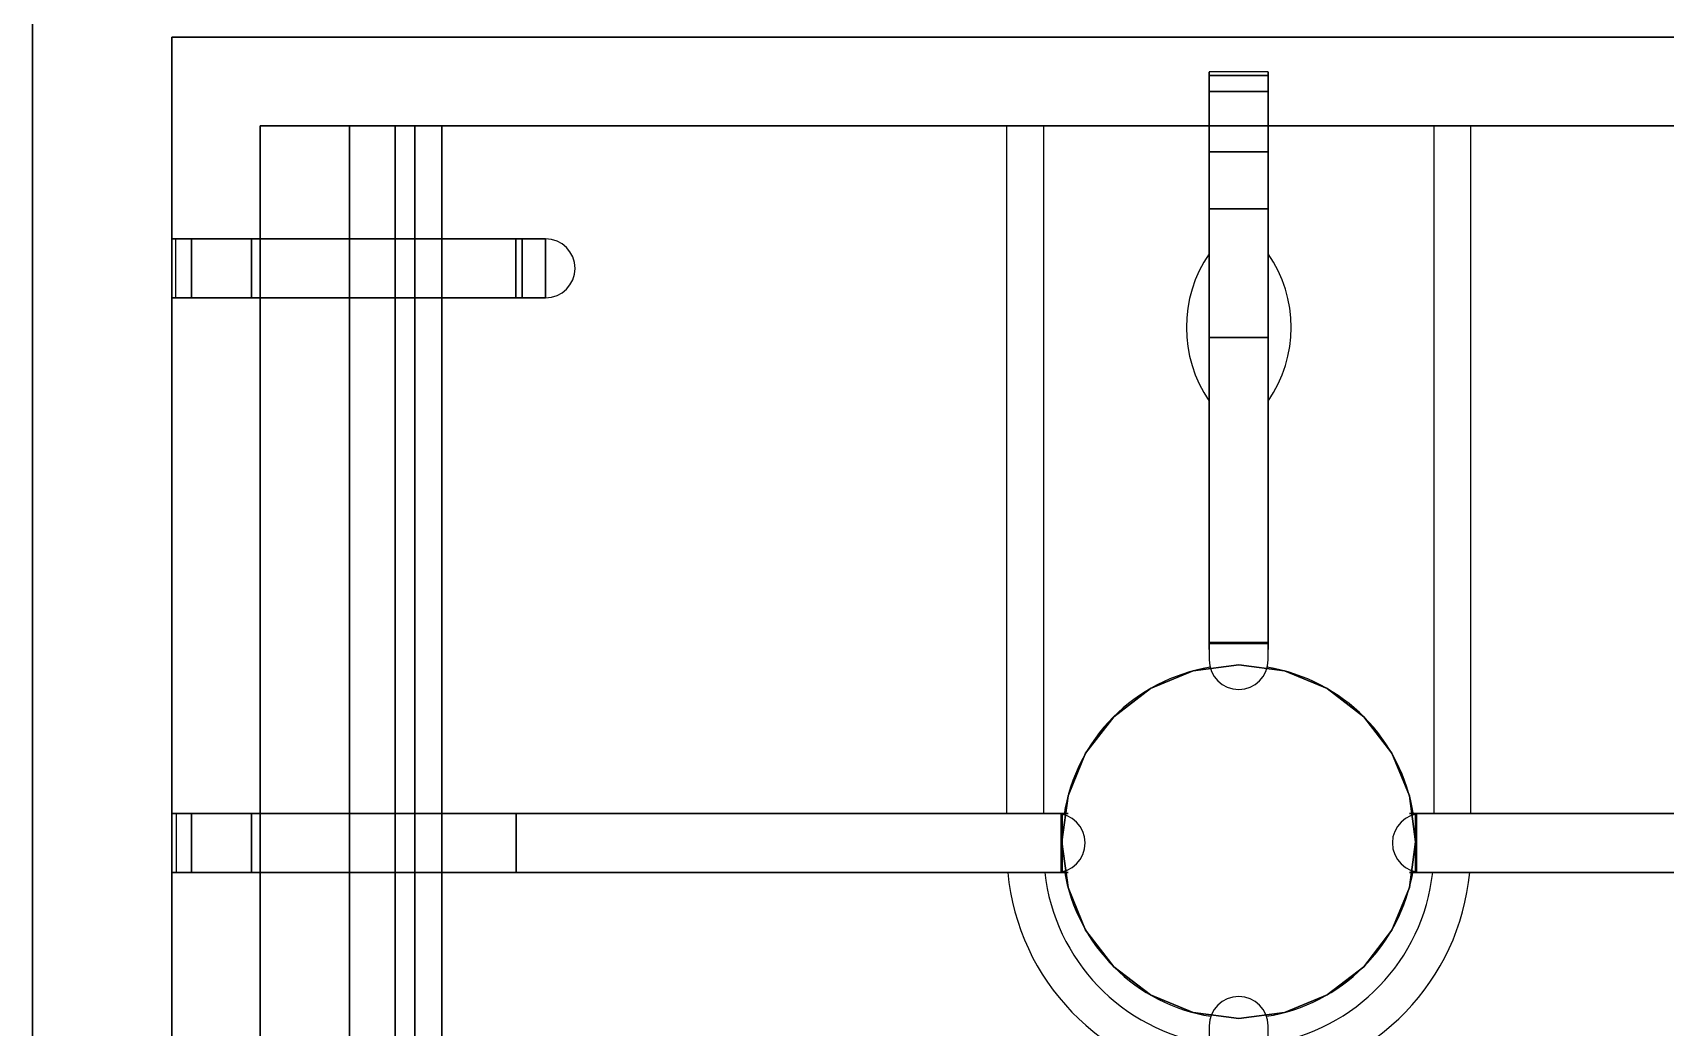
# Model space of a CAD drawing. Header units: millimetres. Extents: x -1 to 1223, y -741 to 23.
# Drawn here: x 0 to 277.1, y -533.6 to -364.8 of the extents above; entities that cross this region are included whole.
import ezdxf

# ---------------------------------------------------------------- set-up
doc = ezdxf.new("R2010")
doc.units = ezdxf.units.MM
for name, color, linetype in [('PQ_200_2D', 1, 'Continuous'), ('PQ_200_3D', 1, 'Continuous'), ('PQ_204_2D', 7, 'Continuous'), ('PQ_204_3D', 7, 'Continuous'), ('PQ_BRONZE_3D', 40, 'Continuous')]:
    doc.layers.add(name, color=color, linetype=linetype)

msp = doc.modelspace()

# ---------------------------------------------------------------- linework, layer by layer
at = {"layer": 'PQ_200_2D'}
msp.add_lwpolyline([(0, 0), (0, -730), (1200, -730), (1200, 0)], close=True, dxfattribs=at)
at = {"layer": 'PQ_200_3D'}
for points, invisible_edges in [([(0, -653.99, 812.4), (0, -727.47, 885.88), (0, -721.37, 900.61), (0, 0, 900.61)], 10), ([(0, 0, 900.61), (0, 0, 724.42), (0, -103.19, 724.42), (0, -653.99, 812.4)], 12), ([(0, -652.32, 662.24), (0, -653.99, 812.4), (0, -103.19, 724.42), (0, -652.22, 661.47)], 7), ([(0, -103.19, 649.81), (0, -652.22, 649.81), (0, -652.22, 661.47), (0, -103.19, 724.42)], 4)]:
    msp.add_3dface(points, dxfattribs=dict(at, invisible_edges=invisible_edges))
for points in [[(1200, -721.37, 900.61), (1200, 0, 900.61), (0, 0, 900.61), (0, -721.37, 900.61)], [(0, -103.19, 649.81), (1200, -103.19, 649.81), (1200, -652.22, 649.81), (0, -652.22, 649.81)]]:
    msp.add_3dface(points, dxfattribs=at)
at = {"layer": 'PQ_204_2D'}
for p, q in [((69.44, -399.85), (69.44, -380.64)), ((165.33, -497.35), (165.33, -380.64)), ((171.58, -380.64), (171.58, -497.35)), ((237.83, -380.64), (237.83, -497.35)), ((244.08, -497.35), (244.08, -380.64)), ((38.64, -409.85), (38.64, -497.35)), ((69.44, -497.35), (69.44, -409.85)), ((38.64, -507.35), (38.64, -594.85)), ((69.44, -594.85), (69.44, -507.35))]:
    msp.add_line(p, q, dxfattribs=at)
msp.add_lwpolyline([(23.64, -365.64), (23.64, -640), (385.77, -640), (385.77, -365.64)], close=True, dxfattribs=at)
for points in [[(199.7, -371.52), (199.7, -471.29, 1), (209.7, -471.29), (209.7, -371.52)], [(209.7, -634.12), (209.7, -533.4, 1), (199.7, -533.4), (199.7, -634.12)]]:
    msp.add_lwpolyline(points, format="xyb", close=True, dxfattribs=at)
for points in [[(199.7, -380.64), (38.64, -380.64), (38.64, -399.85)], [(370.77, -399.85), (370.77, -380.64), (209.7, -380.64)]]:
    msp.add_lwpolyline(points, dxfattribs=at)
for points in [[(23.64, -409.85), (87.05, -409.85, 1), (87.05, -399.85), (23.64, -399.85)], [(23.64, -507.35), (173.63, -507.35, 1), (173.63, -497.35), (23.64, -497.35)], [(385.77, -497.35), (235.78, -497.35, 1), (235.78, -507.35), (385.77, -507.35)]]:
    msp.add_lwpolyline(points, format="xyb", dxfattribs=at)
for centre, radius, start, end in [((217.8, -414.86), 21.99, 145.3641, 214.6359), ((191.61, -414.86), 21.99, 325.3641, 34.6359), ((204.7, -502.14), 30, 99.2908, 171.2076), ((204.7, -502.14), 30, 8.7924, 80.7092), ((204.7, -503.67), 39.38, 185.3598, 262.7046), ((204.7, -503.67), 33.13, 186.375, 261.3184), ((204.7, -502.14), 30, 189.5574, 260.9395), ((204.7, -502.14), 30, 279.0605, 350.4426), ((204.7, -503.67), 39.38, 277.2954, 354.6402), ((204.7, -503.67), 33.13, 278.6816, 353.625)]:
    msp.add_arc(centre, radius, start, end, dxfattribs=at)
at = {"layer": 'PQ_204_3D'}
for points, invisible_edges in [([(23.64, -365.64, 905.64), (38.64, -380.64, 905.64), (370.77, -380.64, 905.64), (385.77, -365.64, 905.64)], 5), ([(38.64, -625, 905.64), (38.64, -380.64, 905.64), (23.64, -365.64, 905.64), (23.64, -640, 905.64)], 10), ([(199.7, -371.53, 913.7), (199.7, -372.14, 905.64), (199.7, -394.74, 905.64), (199.7, -398.54, 911.54)], 8), ([(199.7, -398.54, 911.54), (199.7, -372.43, 921.73), (199.7, -371.53, 913.7)], 13), ([(199.7, -371.53, 913.7), (199.7, -372.43, 921.73), (209.7, -372.43, 921.73), (209.7, -371.53, 913.7)], 10), ([(209.7, -371.53, 913.7), (209.7, -372.14, 905.64), (199.7, -372.14, 905.64), (199.7, -371.53, 913.7)], 8), ([(199.7, -398.54, 911.54), (199.7, -403.67, 916.33), (199.7, -385.05, 934.21), (199.7, -372.43, 921.73)], 14), ([(199.7, -385.05, 934.21), (199.7, -374.83, 929.45), (199.7, -372.43, 921.73)], 12), ([(209.7, -374.83, 929.45), (209.7, -372.43, 921.73), (199.7, -372.43, 921.73), (199.7, -374.83, 929.45)], 2), ([(209.7, -372.43, 921.73), (209.7, -398.54, 911.54), (209.7, -371.53, 913.7)], 3), ([(209.7, -394.74, 905.64), (209.7, -372.14, 905.64), (209.7, -371.53, 913.7), (209.7, -398.54, 911.54)], 4), ([(209.7, -385.05, 934.21), (209.7, -403.67, 916.33), (209.7, -398.54, 911.54), (209.7, -372.43, 921.73)], 13), ([(209.7, -372.43, 921.73), (209.7, -374.83, 929.45), (209.7, -385.05, 934.21)], 12), ([(38.64, -380.64, 900.64), (62.33, -380.64, 903.26), (63.2, -380.64, 903.15), (370.77, -380.64, 900.64)], 5), ([(61.51, -380.64, 903.57), (62.33, -380.64, 903.26), (38.64, -380.64, 900.64), (53.79, -380.64, 905.64)], 14), ([(38.64, -380.64, 905.64), (53.79, -380.64, 905.64), (38.64, -380.64, 900.64)], 2), ([(61.51, -380.64, 903.57), (53.79, -380.64, 905.64), (57.77, -380.64, 905.03)], 1), ([(53.79, -380.64, 905.64), (53.79, -625, 905.64), (57.77, -625, 905.03), (57.77, -380.64, 905.03)], 4), ([(61.51, -625, 903.57), (61.51, -380.64, 903.57), (57.77, -380.64, 905.03), (57.77, -625, 905.03)], 4), ([(62.33, -625, 903.26), (62.33, -380.64, 903.26), (61.51, -380.64, 903.57), (61.51, -625, 903.57)], 1), ([(62.33, -380.64, 903.26), (62.33, -625, 903.26), (63.2, -625, 903.15), (63.2, -380.64, 903.15)], 5), ([(346.21, -380.64, 903.15), (63.2, -380.64, 903.15), (64.07, -380.64, 903.26), (345.34, -380.64, 903.26)], 5), ([(346.21, -380.64, 903.15), (347.08, -380.64, 903.26), (370.77, -380.64, 900.64), (63.2, -380.64, 903.15)], 14), ([(64.07, -625, 903.26), (64.07, -380.64, 903.26), (63.2, -380.64, 903.15), (63.2, -625, 903.15)], 5), ([(64.07, -380.64, 903.26), (64.89, -380.64, 903.57), (69.44, -380.64, 904.32), (345.34, -380.64, 903.26)], 14), ([(64.89, -625, 903.57), (64.89, -380.64, 903.57), (64.07, -380.64, 903.26), (64.07, -625, 903.26)], 4), ([(67.88, -380.64, 904.39), (69.44, -380.64, 904.32), (64.89, -380.64, 903.57), (66.34, -380.64, 904.14)], 2), ([(64.89, -380.64, 903.57), (64.89, -625, 903.57), (66.34, -625, 904.14), (66.34, -380.64, 904.14)], 4), ([(66.34, -380.64, 904.14), (66.34, -625, 904.14), (67.88, -625, 904.39), (67.88, -380.64, 904.39)], 5), ([(67.88, -380.64, 904.39), (67.88, -625, 904.39), (69.44, -625, 904.32), (69.44, -380.64, 904.32)], 1), ([(339.97, -380.64, 904.32), (344.51, -380.64, 903.57), (345.34, -380.64, 903.26), (69.44, -380.64, 904.32)], 5), ([(199.7, -416.6, 921.52), (199.7, -468.52, 931.83), (199.7, -468.35, 934.21), (199.7, -385.05, 934.21)], 10), ([(199.7, -409.81, 919.73), (199.7, -385.05, 934.21), (199.7, -403.67, 916.33)], 3), ([(199.7, -385.05, 934.21), (199.7, -409.81, 919.73), (199.7, -416.6, 921.52)], 13), ([(209.7, -403.67, 916.33), (209.7, -385.05, 934.21), (209.7, -409.81, 919.73)], 3), ([(209.7, -416.6, 921.52), (209.7, -409.81, 919.73), (209.7, -385.05, 934.21)], 14), ([(209.7, -416.6, 921.52), (209.7, -385.05, 934.21), (209.7, -468.35, 934.21), (209.7, -468.52, 931.83)], 5), ([(199.7, -398.54, 911.54), (199.7, -394.74, 905.64), (209.7, -394.74, 905.64), (209.7, -398.54, 911.54)], 8), ([(199.7, -403.67, 916.33), (199.7, -398.54, 911.54), (209.7, -398.54, 911.54), (209.7, -403.67, 916.33)], 10), ([(23.64, -399.85, 913.7), (24.55, -399.85, 921.73), (53.79, -399.85, 905.64), (24.26, -399.85, 905.64)], 2), ([(23.64, -409.85, 913.7), (24.55, -409.85, 921.73), (24.55, -399.85, 921.73), (23.64, -399.85, 913.7)], 10), ([(23.64, -399.85, 913.7), (24.26, -399.85, 905.64), (24.26, -409.85, 905.64), (23.64, -409.85, 913.7)], 8), ([(24.55, -399.85, 921.73), (26.95, -399.85, 929.45), (37.17, -399.85, 934.21), (53.79, -399.85, 905.64)], 12), ([(26.95, -399.85, 929.45), (24.55, -399.85, 921.73), (24.55, -409.85, 921.73), (26.95, -409.85, 929.45)], 2), ([(67.3, -399.85, 913.52), (37.17, -399.85, 934.21), (83.06, -399.85, 934.21), (82.02, -399.85, 918.8)], 5), ([(67.3, -399.85, 913.52), (53.79, -399.85, 905.64), (37.17, -399.85, 934.21)], 14), ([(67.3, -409.85, 913.52), (53.79, -409.85, 905.64), (53.79, -399.85, 905.64), (67.3, -399.85, 913.52)], 8), ([(67.3, -399.85, 913.52), (82.02, -399.85, 918.8), (82.02, -409.85, 918.8), (67.3, -409.85, 913.52)], 8), ([(83.06, -399.85, 934.21), (85.95, -399.85, 924.04), (84.3, -399.85, 921.18), (82.02, -399.85, 918.8)], 9), ([(82.02, -399.85, 918.8), (84.3, -399.85, 921.18), (84.3, -409.85, 921.18), (82.02, -409.85, 918.8)], 2), ([(87.05, -399.85, 930.5), (83.06, -399.85, 934.21), (84.05, -399.85, 934.09), (84.97, -399.85, 933.72)], 9), ([(83.06, -399.85, 934.21), (87.05, -399.85, 930.5), (86.89, -399.85, 927.2), (85.95, -399.85, 924.04)], 9), ([(83.06, -409.85, 934.21), (84.05, -409.85, 934.09), (84.05, -399.85, 934.09), (83.06, -399.85, 934.21)], 2), ([(84.97, -399.85, 933.72), (84.05, -399.85, 934.09), (84.05, -409.85, 934.09), (84.97, -409.85, 933.72)], 10), ([(85.95, -409.85, 924.04), (84.3, -409.85, 921.18), (84.3, -399.85, 921.18), (85.95, -399.85, 924.04)], 10), ([(85.78, -399.85, 933.14), (87.05, -399.85, 930.5), (84.97, -399.85, 933.72)], 3), ([(85.78, -399.85, 933.14), (84.97, -399.85, 933.72), (84.97, -409.85, 933.72), (85.78, -409.85, 933.14)], 10), ([(87.05, -399.85, 930.5), (85.78, -399.85, 933.14), (86.42, -399.85, 932.37), (86.85, -399.85, 931.47)], 1), ([(85.78, -409.85, 933.14), (86.42, -409.85, 932.37), (86.42, -399.85, 932.37), (85.78, -399.85, 933.14)], 10), ([(85.95, -399.85, 924.04), (86.89, -399.85, 927.2), (86.89, -409.85, 927.2), (85.95, -409.85, 924.04)], 10), ([(86.85, -399.85, 931.47), (86.42, -399.85, 932.37), (86.42, -409.85, 932.37), (86.85, -409.85, 931.47)], 10), ([(87.05, -399.85, 930.5), (86.85, -399.85, 931.47), (86.85, -409.85, 931.47), (87.05, -409.85, 930.5)], 2), ([(87.05, -409.85, 930.5), (86.89, -409.85, 927.2), (86.89, -399.85, 927.2), (87.05, -399.85, 930.5)], 2), ([(209.7, -403.67, 916.33), (209.7, -409.81, 919.73), (199.7, -409.81, 919.73), (199.7, -403.67, 916.33)], 10), ([(23.64, -409.85, 913.7), (24.26, -409.85, 905.64), (53.79, -409.85, 905.64), (24.55, -409.85, 921.73)], 4), ([(53.79, -409.85, 905.64), (67.3, -409.85, 913.52), (37.17, -409.85, 934.21), (24.55, -409.85, 921.73)], 14), ([(26.95, -409.85, 929.45), (24.55, -409.85, 921.73), (37.17, -409.85, 934.21)], 2), ([(67.3, -409.85, 913.52), (82.02, -409.85, 918.8), (83.06, -409.85, 934.21), (37.17, -409.85, 934.21)], 10), ([(83.06, -409.85, 934.21), (82.02, -409.85, 918.8), (84.3, -409.85, 921.18), (85.95, -409.85, 924.04)], 9), ([(83.06, -409.85, 934.21), (85.95, -409.85, 924.04), (86.89, -409.85, 927.2), (87.05, -409.85, 930.5)], 9), ([(87.05, -409.85, 930.5), (84.05, -409.85, 934.09), (83.06, -409.85, 934.21)], 13), ([(87.05, -409.85, 930.5), (85.78, -409.85, 933.14), (84.97, -409.85, 933.72), (84.05, -409.85, 934.09)], 9), ([(87.05, -409.85, 930.5), (86.85, -409.85, 931.47), (86.42, -409.85, 932.37), (85.78, -409.85, 933.14)], 8), ([(199.7, -416.6, 921.52), (199.7, -409.81, 919.73), (209.7, -409.81, 919.73), (209.7, -416.6, 921.52)], 2), ([(199.7, -468.52, 931.83), (199.7, -468.65, 934.18), (199.7, -468.35, 934.21)], 13), ([(209.7, -468.65, 934.18), (209.7, -468.35, 934.21), (199.7, -468.35, 934.21), (199.7, -468.65, 934.18)], 8), ([(199.7, -469.36, 933.66), (199.7, -469.17, 933.89), (199.7, -468.52, 931.83), (199.7, -469.49, 933.39)], 6), ([(199.7, -468.52, 931.83), (199.7, -469.17, 933.89), (199.7, -468.93, 934.07), (199.7, -468.65, 934.18)], 9), ([(199.7, -469.49, 933.39), (199.7, -468.52, 931.83), (199.7, -468.81, 931.91)], 13), ([(209.7, -468.52, 931.83), (209.7, -468.81, 931.91), (199.7, -468.81, 931.91), (199.7, -468.52, 931.83)], 2), ([(209.7, -468.93, 934.07), (209.7, -468.65, 934.18), (199.7, -468.65, 934.18), (199.7, -468.93, 934.07)], 10), ([(199.7, -469.55, 933.1), (199.7, -469.49, 933.39), (199.7, -468.81, 931.91), (199.7, -469.07, 932.06)], 10), ([(209.7, -468.81, 931.91), (209.7, -469.07, 932.06), (199.7, -469.07, 932.06), (199.7, -468.81, 931.91)], 10), ([(209.7, -469.17, 933.89), (209.7, -468.93, 934.07), (199.7, -468.93, 934.07), (199.7, -469.17, 933.89)], 10), ([(199.7, -469.28, 932.26), (199.7, -469.44, 932.52), (199.7, -469.53, 932.8), (199.7, -469.07, 932.06)], 4), ([(199.7, -469.55, 933.1), (199.7, -469.07, 932.06), (199.7, -469.53, 932.8)], 3), ([(209.7, -469.07, 932.06), (209.7, -469.28, 932.26), (199.7, -469.28, 932.26), (199.7, -469.07, 932.06)], 10), ([(209.7, -469.36, 933.66), (209.7, -469.17, 933.89), (199.7, -469.17, 933.89), (199.7, -469.36, 933.66)], 10), ([(209.7, -469.28, 932.26), (209.7, -469.44, 932.52), (199.7, -469.44, 932.52), (199.7, -469.28, 932.26)], 10), ([(209.7, -469.49, 933.39), (209.7, -469.36, 933.66), (199.7, -469.36, 933.66), (199.7, -469.49, 933.39)], 10), ([(209.7, -469.44, 932.52), (209.7, -469.53, 932.8), (199.7, -469.53, 932.8), (199.7, -469.44, 932.52)], 10), ([(209.7, -469.55, 933.1), (209.7, -469.49, 933.39), (199.7, -469.49, 933.39), (199.7, -469.55, 933.1)], 10), ([(199.7, -469.55, 933.1), (199.7, -469.53, 932.8), (209.7, -469.53, 932.8), (209.7, -469.55, 933.1)], 10), ([(209.7, -468.65, 934.18), (209.7, -468.52, 931.83), (209.7, -468.35, 934.21)], 3), ([(209.7, -468.52, 931.83), (209.7, -468.65, 934.18), (209.7, -468.93, 934.07), (209.7, -469.17, 933.89)], 9), ([(209.7, -469.36, 933.66), (209.7, -469.49, 933.39), (209.7, -468.52, 931.83), (209.7, -469.17, 933.89)], 6), ([(209.7, -468.81, 931.91), (209.7, -468.52, 931.83), (209.7, -469.49, 933.39)], 14), ([(209.7, -468.81, 931.91), (209.7, -469.49, 933.39), (209.7, -469.55, 933.1), (209.7, -469.07, 932.06)], 5), ([(209.7, -469.53, 932.8), (209.7, -469.44, 932.52), (209.7, -469.28, 932.26), (209.7, -469.07, 932.06)], 8), ([(209.7, -469.53, 932.8), (209.7, -469.07, 932.06), (209.7, -469.55, 933.1)], 3), ([(53.79, -497.35, 905.64), (24.35, -497.35, 905.64), (23.69, -497.35, 913.72), (24.58, -497.35, 921.79)], 8), ([(24.35, -507.35, 905.64), (23.69, -507.35, 913.72), (23.69, -497.35, 913.72), (24.35, -497.35, 905.64)], 2), ([(24.58, -497.35, 921.79), (23.69, -497.35, 913.72), (23.69, -507.35, 913.72), (24.58, -507.35, 921.79)], 10), ([(24.58, -497.35, 921.79), (26.97, -497.35, 929.54), (37.17, -497.35, 934.21), (53.79, -497.35, 905.64)], 12), ([(24.58, -507.35, 921.79), (26.97, -507.35, 929.54), (26.97, -497.35, 929.54), (24.58, -497.35, 921.79)], 8), ([(67.32, -497.35, 913.53), (53.79, -497.35, 905.64), (37.17, -497.35, 934.21)], 14), ([(174.54, -497.35, 934.21), (174.71, -497.35, 931.83), (82.05, -497.35, 918.81), (37.17, -497.35, 934.21)], 5), ([(67.32, -497.35, 913.53), (37.17, -497.35, 934.21), (82.05, -497.35, 918.81)], 3), ([(67.32, -507.35, 913.53), (53.79, -507.35, 905.64), (53.79, -497.35, 905.64), (67.32, -497.35, 913.53)], 8), ([(67.32, -497.35, 913.53), (82.05, -497.35, 918.81), (82.05, -507.35, 918.81), (67.32, -507.35, 913.53)], 8), ([(174.84, -497.35, 934.18), (174.71, -497.35, 931.83), (174.54, -497.35, 934.21)], 3), ([(174.54, -507.35, 934.21), (174.84, -507.35, 934.18), (174.84, -497.35, 934.18), (174.54, -497.35, 934.21)], 2), ([(175, -497.35, 931.91), (174.71, -497.35, 931.83), (175.68, -497.35, 933.39), (175.74, -497.35, 933.1)], 10), ([(174.71, -497.35, 931.83), (174.84, -497.35, 934.18), (175.12, -497.35, 934.07), (175.36, -497.35, 933.89)], 9), ([(174.71, -497.35, 931.83), (175.36, -497.35, 933.89), (175.55, -497.35, 933.66), (175.68, -497.35, 933.39)], 9), ([(174.71, -497.35, 931.83), (175, -497.35, 931.91), (175, -507.35, 931.91), (174.71, -507.35, 931.83)], 2), ([(174.84, -507.35, 934.18), (175.12, -507.35, 934.07), (175.12, -497.35, 934.07), (174.84, -497.35, 934.18)], 10), ([(175.74, -497.35, 933.1), (175.72, -497.35, 932.8), (175.26, -497.35, 932.06), (175, -497.35, 931.91)], 10), ([(175.26, -507.35, 932.06), (175, -507.35, 931.91), (175, -497.35, 931.91), (175.26, -497.35, 932.06)], 10), ([(175.12, -507.35, 934.07), (175.36, -507.35, 933.89), (175.36, -497.35, 933.89), (175.12, -497.35, 934.07)], 10), ([(175.72, -497.35, 932.8), (175.63, -497.35, 932.52), (175.47, -497.35, 932.26), (175.26, -497.35, 932.06)], 8), ([(175.47, -507.35, 932.26), (175.26, -507.35, 932.06), (175.26, -497.35, 932.06), (175.47, -497.35, 932.26)], 10), ([(175.36, -507.35, 933.89), (175.55, -507.35, 933.66), (175.55, -497.35, 933.66), (175.36, -497.35, 933.89)], 10), ([(175.63, -507.35, 932.52), (175.47, -507.35, 932.26), (175.47, -497.35, 932.26), (175.63, -497.35, 932.52)], 10), ([(175.55, -507.35, 933.66), (175.68, -507.35, 933.39), (175.68, -497.35, 933.39), (175.55, -497.35, 933.66)], 10), ([(175.72, -507.35, 932.8), (175.63, -507.35, 932.52), (175.63, -497.35, 932.52), (175.72, -497.35, 932.8)], 10), ([(175.74, -497.35, 933.1), (175.68, -497.35, 933.39), (175.68, -507.35, 933.39), (175.74, -507.35, 933.1)], 10), ([(175.74, -507.35, 933.1), (175.72, -507.35, 932.8), (175.72, -497.35, 932.8), (175.74, -497.35, 933.1)], 10), ([(233.69, -497.35, 932.8), (233.67, -497.35, 933.1), (234.15, -497.35, 932.06), (233.94, -497.35, 932.26)], 10), ([(233.67, -497.35, 933.1), (233.73, -497.35, 933.39), (234.41, -497.35, 931.91), (234.15, -497.35, 932.06)], 10), ([(233.67, -497.35, 933.1), (233.69, -497.35, 932.8), (233.69, -507.35, 932.8), (233.67, -507.35, 933.1)], 10), ([(233.67, -507.35, 933.1), (233.73, -507.35, 933.39), (233.73, -497.35, 933.39), (233.67, -497.35, 933.1)], 10), ([(233.78, -497.35, 932.52), (233.69, -497.35, 932.8), (233.94, -497.35, 932.26)], 2), ([(233.78, -507.35, 932.52), (233.69, -507.35, 932.8), (233.69, -497.35, 932.8), (233.78, -497.35, 932.52)], 10), ([(234.7, -497.35, 931.83), (233.73, -497.35, 933.39), (233.86, -497.35, 933.66), (234.05, -497.35, 933.89)], 9), ([(233.73, -497.35, 933.39), (234.7, -497.35, 931.83), (234.41, -497.35, 931.91)], 13), ([(233.73, -507.35, 933.39), (233.86, -507.35, 933.66), (233.86, -497.35, 933.66), (233.73, -497.35, 933.39)], 10), ([(233.94, -507.35, 932.26), (233.78, -507.35, 932.52), (233.78, -497.35, 932.52), (233.94, -497.35, 932.26)], 10), ([(233.86, -507.35, 933.66), (234.05, -507.35, 933.89), (234.05, -497.35, 933.89), (233.86, -497.35, 933.66)], 10), ([(234.15, -507.35, 932.06), (233.94, -507.35, 932.26), (233.94, -497.35, 932.26), (234.15, -497.35, 932.06)], 10), ([(234.7, -497.35, 931.83), (234.05, -497.35, 933.89), (234.29, -497.35, 934.07), (234.57, -497.35, 934.18)], 9), ([(234.05, -507.35, 933.89), (234.29, -507.35, 934.07), (234.29, -497.35, 934.07), (234.05, -497.35, 933.89)], 10), ([(234.41, -507.35, 931.91), (234.15, -507.35, 932.06), (234.15, -497.35, 932.06), (234.41, -497.35, 931.91)], 10), ([(234.29, -507.35, 934.07), (234.57, -507.35, 934.18), (234.57, -497.35, 934.18), (234.29, -497.35, 934.07)], 10), ([(234.7, -507.35, 931.83), (234.41, -507.35, 931.91), (234.41, -497.35, 931.91), (234.7, -497.35, 931.83)], 2), ([(234.57, -497.35, 934.18), (234.87, -497.35, 934.21), (234.7, -497.35, 931.83)], 14), ([(234.57, -507.35, 934.18), (234.87, -507.35, 934.21), (234.87, -497.35, 934.21), (234.57, -497.35, 934.18)], 8), ([(234.87, -497.35, 934.21), (372.24, -497.35, 934.21), (327.36, -497.35, 918.81), (234.7, -497.35, 931.83)], 10), ([(24.58, -507.35, 921.79), (23.69, -507.35, 913.72), (53.79, -507.35, 905.64), (37.17, -507.35, 934.21)], 14), ([(53.79, -507.35, 905.64), (23.69, -507.35, 913.72), (24.35, -507.35, 905.64)], 1), ([(37.17, -507.35, 934.21), (26.97, -507.35, 929.54), (24.58, -507.35, 921.79)], 12), ([(67.32, -507.35, 913.53), (82.05, -507.35, 918.81), (37.17, -507.35, 934.21)], 14), ([(53.79, -507.35, 905.64), (67.32, -507.35, 913.53), (37.17, -507.35, 934.21)], 14), ([(82.05, -507.35, 918.81), (174.71, -507.35, 931.83), (174.54, -507.35, 934.21), (37.17, -507.35, 934.21)], 10), ([(174.71, -507.35, 931.83), (175.12, -507.35, 934.07), (174.84, -507.35, 934.18), (174.54, -507.35, 934.21)], 9), ([(175.68, -507.35, 933.39), (175.55, -507.35, 933.66), (174.71, -507.35, 931.83), (175, -507.35, 931.91)], 10), ([(175.36, -507.35, 933.89), (175.12, -507.35, 934.07), (174.71, -507.35, 931.83), (175.55, -507.35, 933.66)], 6), ([(175.74, -507.35, 933.1), (175.68, -507.35, 933.39), (175, -507.35, 931.91), (175.26, -507.35, 932.06)], 10), ([(175.72, -507.35, 932.8), (175.74, -507.35, 933.1), (175.26, -507.35, 932.06), (175.47, -507.35, 932.26)], 10), ([(175.72, -507.35, 932.8), (175.47, -507.35, 932.26), (175.63, -507.35, 932.52)], 1), ([(234.41, -507.35, 931.91), (233.73, -507.35, 933.39), (233.67, -507.35, 933.1), (234.15, -507.35, 932.06)], 5), ([(233.69, -507.35, 932.8), (234.15, -507.35, 932.06), (233.67, -507.35, 933.1)], 3), ([(233.69, -507.35, 932.8), (233.78, -507.35, 932.52), (233.94, -507.35, 932.26), (234.15, -507.35, 932.06)], 8), ([(234.7, -507.35, 931.83), (233.86, -507.35, 933.66), (233.73, -507.35, 933.39), (234.41, -507.35, 931.91)], 5), ([(234.7, -507.35, 931.83), (234.29, -507.35, 934.07), (234.05, -507.35, 933.89), (233.86, -507.35, 933.66)], 9), ([(234.7, -507.35, 931.83), (234.87, -507.35, 934.21), (234.57, -507.35, 934.18), (234.29, -507.35, 934.07)], 9), ([(234.87, -507.35, 934.21), (234.7, -507.35, 931.83), (327.36, -507.35, 918.81), (372.24, -507.35, 934.21)], 5)]:
    msp.add_3dface(points, dxfattribs=dict(at, invisible_edges=invisible_edges))
for points in [[(23.64, -640, 905.64), (23.64, -365.64, 905.64), (23.64, -365.64, 900.64), (23.64, -640, 900.64)], [(23.64, -365.64, 905.64), (385.77, -365.64, 905.64), (385.77, -365.64, 900.64), (23.64, -365.64, 900.64)], [(209.7, -394.74, 905.64), (199.7, -394.74, 905.64), (199.7, -372.14, 905.64), (209.7, -372.14, 905.64)], [(199.7, -374.83, 929.45), (199.7, -385.05, 934.21), (209.7, -385.05, 934.21), (209.7, -374.83, 929.45)], [(53.79, -625, 905.64), (53.79, -380.64, 905.64), (38.64, -380.64, 905.64), (38.64, -625, 905.64)], [(38.64, -380.64, 905.64), (38.64, -380.64, 900.64), (38.64, -625, 900.64), (38.64, -625, 905.64)], [(38.64, -380.64, 905.64), (38.64, -625, 905.64), (38.64, -625, 900.64), (38.64, -380.64, 900.64)], [(370.77, -380.64, 905.64), (38.64, -380.64, 905.64), (38.64, -380.64, 900.64), (370.77, -380.64, 900.64)], [(339.97, -625, 904.32), (339.97, -380.64, 904.32), (69.44, -380.64, 904.32), (69.44, -625, 904.32)], [(209.7, -385.05, 934.21), (199.7, -385.05, 934.21), (199.7, -468.35, 934.21), (209.7, -468.35, 934.21)], [(26.95, -409.85, 929.45), (37.17, -409.85, 934.21), (37.17, -399.85, 934.21), (26.95, -399.85, 929.45)], [(37.17, -409.85, 934.21), (83.06, -409.85, 934.21), (83.06, -399.85, 934.21), (37.17, -399.85, 934.21)], [(199.7, -468.52, 931.83), (199.7, -416.6, 921.52), (209.7, -416.6, 921.52), (209.7, -468.52, 931.83)], [(37.17, -507.35, 934.21), (37.17, -497.35, 934.21), (26.97, -497.35, 929.54), (26.97, -507.35, 929.54)], [(174.54, -497.35, 934.21), (37.17, -497.35, 934.21), (37.17, -507.35, 934.21), (174.54, -507.35, 934.21)], [(82.05, -507.35, 918.81), (82.05, -497.35, 918.81), (174.71, -497.35, 931.83), (174.71, -507.35, 931.83)], [(234.7, -507.35, 931.83), (234.7, -497.35, 931.83), (327.36, -497.35, 918.81), (327.36, -507.35, 918.81)], [(372.24, -497.35, 934.21), (234.87, -497.35, 934.21), (234.87, -507.35, 934.21), (372.24, -507.35, 934.21)]]:
    msp.add_3dface(points, dxfattribs=at)
at = {"layer": 'PQ_BRONZE_3D'}
for points, invisible_edges in [([(189.7, -476.16, 922.77), (204.7, -472.14, 922.77), (196.94, -473.16, 922.77)], 1), ([(189.7, -476.16, 922.77), (233.68, -509.9, 922.77), (230.69, -487.14, 922.77), (204.7, -472.14, 922.77)], 15), ([(196.94, -473.16, 904.32), (189.7, -476.16, 904.32), (189.7, -476.16, 922.77), (196.94, -473.16, 922.77)], 10), ([(204.7, -472.14, 904.32), (196.94, -473.16, 904.32), (196.94, -473.16, 922.77), (204.7, -472.14, 922.77)], 2), ([(230.69, -487.14, 922.77), (219.7, -476.16, 922.77), (212.47, -473.16, 922.77), (204.7, -472.14, 922.77)], 9), ([(212.47, -473.16, 922.77), (212.47, -473.16, 904.32), (204.7, -472.14, 904.32), (204.7, -472.14, 922.77)], 1), ([(212.47, -473.16, 904.32), (212.47, -473.16, 922.77), (219.7, -476.16, 922.77), (219.7, -476.16, 904.32)], 5), ([(189.7, -528.12, 922.77), (196.94, -531.12, 922.77), (189.7, -476.16, 922.77), (175.73, -509.9, 922.77)], 14), ([(175.73, -509.9, 922.77), (189.7, -476.16, 922.77), (183.49, -480.93, 922.77)], 13), ([(189.7, -476.16, 904.32), (183.49, -480.93, 904.32), (183.49, -480.93, 922.77), (189.7, -476.16, 922.77)], 10), ([(233.68, -509.9, 922.77), (189.7, -476.16, 922.77), (196.94, -531.12, 922.77), (219.7, -528.12, 922.77)], 15), ([(219.7, -476.16, 922.77), (230.69, -487.14, 922.77), (225.92, -480.93, 922.77)], 1), ([(225.92, -480.93, 904.32), (219.7, -476.16, 904.32), (219.7, -476.16, 922.77), (225.92, -480.93, 922.77)], 10), ([(183.49, -480.93, 922.77), (178.72, -487.14, 922.77), (175.73, -494.38, 922.77), (175.73, -509.9, 922.77)], 12), ([(183.49, -480.93, 904.32), (178.72, -487.14, 904.32), (178.72, -487.14, 922.77), (183.49, -480.93, 922.77)], 10), ([(230.69, -487.14, 904.32), (225.92, -480.93, 904.32), (225.92, -480.93, 922.77), (230.69, -487.14, 922.77)], 10), ([(178.72, -487.14, 904.32), (175.73, -494.38, 904.32), (175.73, -494.38, 922.77), (178.72, -487.14, 922.77)], 10), ([(233.68, -509.9, 922.77), (234.7, -502.14, 922.77), (233.68, -494.38, 922.77), (230.69, -487.14, 922.77)], 8), ([(233.68, -494.38, 904.32), (230.69, -487.14, 904.32), (230.69, -487.14, 922.77), (233.68, -494.38, 922.77)], 10), ([(175.73, -494.38, 922.77), (174.7, -502.14, 922.77), (175.73, -509.9, 922.77)], 12), ([(174.7, -502.14, 922.77), (175.73, -494.38, 922.77), (175.73, -494.38, 904.32), (174.7, -502.14, 904.32)], 10), ([(234.7, -502.14, 904.32), (233.68, -494.38, 904.32), (233.68, -494.38, 922.77), (234.7, -502.14, 922.77)], 10), ([(174.7, -502.14, 904.32), (175.73, -509.9, 904.32), (175.73, -509.9, 922.77), (174.7, -502.14, 922.77)], 10), ([(234.7, -502.14, 922.77), (233.68, -509.9, 922.77), (233.68, -509.9, 904.32), (234.7, -502.14, 904.32)], 10), ([(175.73, -509.9, 922.77), (178.72, -517.14, 922.77), (183.49, -523.35, 922.77), (189.7, -528.12, 922.77)], 8), ([(175.73, -509.9, 904.32), (178.72, -517.14, 904.32), (178.72, -517.14, 922.77), (175.73, -509.9, 922.77)], 10), ([(219.7, -528.12, 922.77), (225.92, -523.35, 922.77), (230.69, -517.14, 922.77), (233.68, -509.9, 922.77)], 8), ([(230.69, -517.14, 904.32), (233.68, -509.9, 904.32), (233.68, -509.9, 922.77), (230.69, -517.14, 922.77)], 10), ([(178.72, -517.14, 904.32), (183.49, -523.35, 904.32), (183.49, -523.35, 922.77), (178.72, -517.14, 922.77)], 10), ([(225.92, -523.35, 904.32), (230.69, -517.14, 904.32), (230.69, -517.14, 922.77), (225.92, -523.35, 922.77)], 10), ([(183.49, -523.35, 904.32), (189.7, -528.12, 904.32), (189.7, -528.12, 922.77), (183.49, -523.35, 922.77)], 10), ([(219.7, -528.12, 904.32), (225.92, -523.35, 904.32), (225.92, -523.35, 922.77), (219.7, -528.12, 922.77)], 10), ([(189.7, -528.12, 904.32), (196.94, -531.12, 904.32), (196.94, -531.12, 922.77), (189.7, -528.12, 922.77)], 10), ([(196.94, -531.12, 922.77), (204.7, -532.14, 922.77), (212.47, -531.12, 922.77), (219.7, -528.12, 922.77)], 8), ([(212.47, -531.12, 904.32), (219.7, -528.12, 904.32), (219.7, -528.12, 922.77), (212.47, -531.12, 922.77)], 10), ([(204.7, -532.14, 922.77), (196.94, -531.12, 922.77), (196.94, -531.12, 904.32), (204.7, -532.14, 904.32)], 2), ([(204.7, -532.14, 904.32), (212.47, -531.12, 904.32), (212.47, -531.12, 922.77), (204.7, -532.14, 922.77)], 2)]:
    msp.add_3dface(points, dxfattribs=dict(at, invisible_edges=invisible_edges))

doc.saveas('drawing.dxf')
